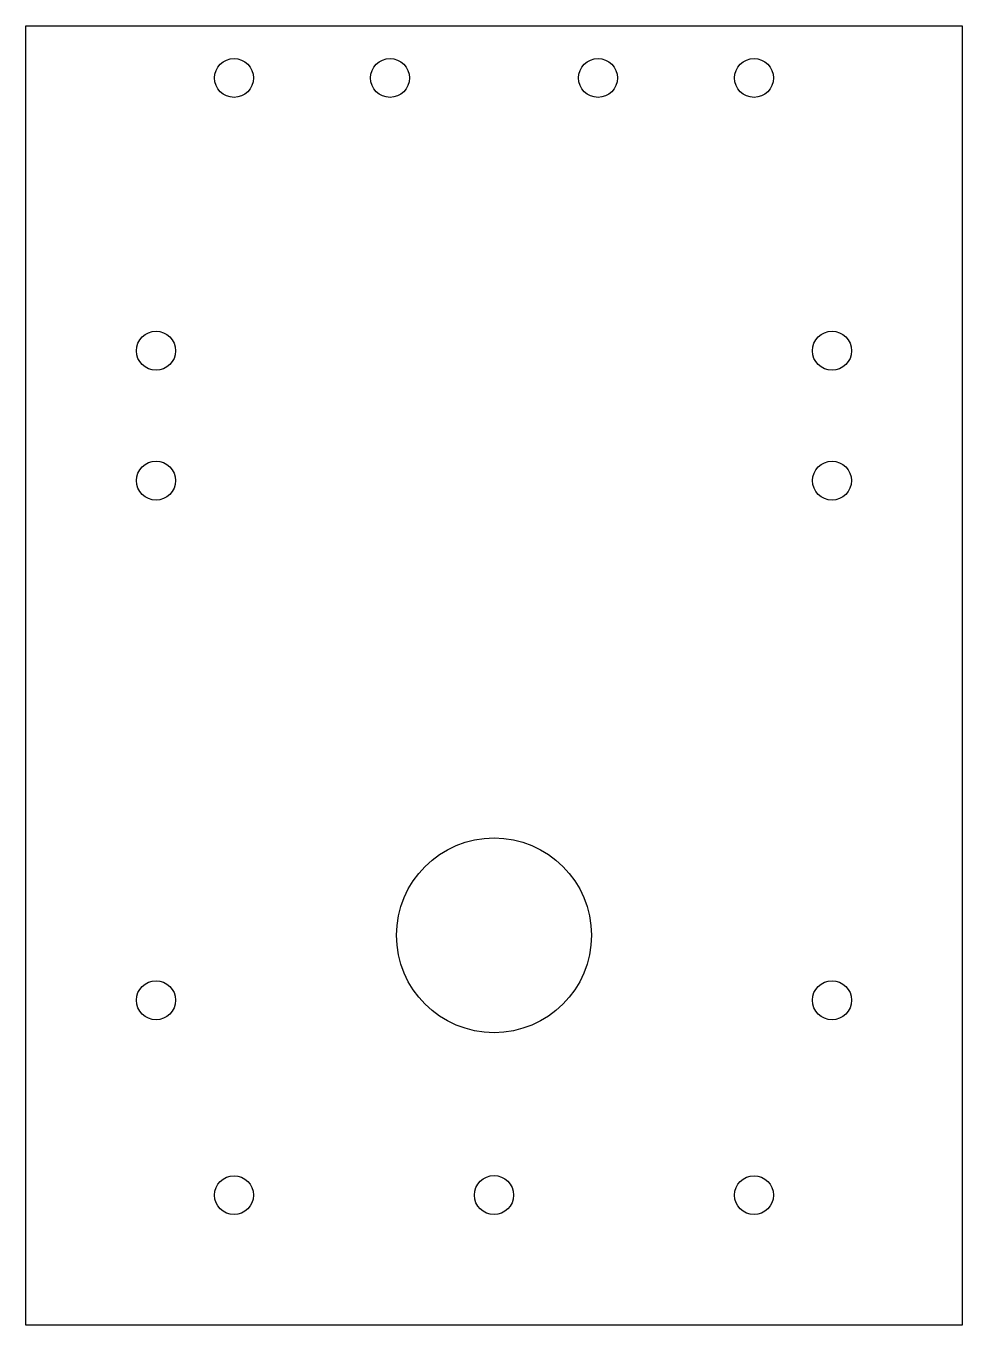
# Model space of a CAD drawing. Header units: millimetres. Extents: x 0 to 91, y 0 to 127.
import ezdxf

# ---------------------------------------------------------------- set-up
doc = ezdxf.new("R2010")
doc.units = ezdxf.units.MM
doc.layers.get('0').update_dxf_attribs({"linetype": 'CONTINUOUS'})

msp = doc.modelspace()

# ---------------------------------------------------------------- linework, layer by layer
msp.add_lwpolyline([(91.44, 0), (0, 0), (0, 127), (91.44, 127)], close=True)
for centre, radius in [((20.32, 121.92), 1.9), ((35.56, 121.92), 1.9), ((55.88, 121.92), 1.9), ((71.12, 121.92), 1.9), ((12.7, 95.25), 1.91), ((78.74, 95.25), 1.91), ((12.7, 82.55), 1.91), ((78.74, 82.55), 1.9), ((45.72, 38.1), 9.52), ((12.7, 31.75), 1.91), ((78.74, 31.75), 1.91), ((20.32, 12.7), 1.9), ((45.72, 12.7), 1.91), ((71.12, 12.7), 1.9)]:
    msp.add_circle(centre, radius)

doc.saveas('drawing.dxf')
